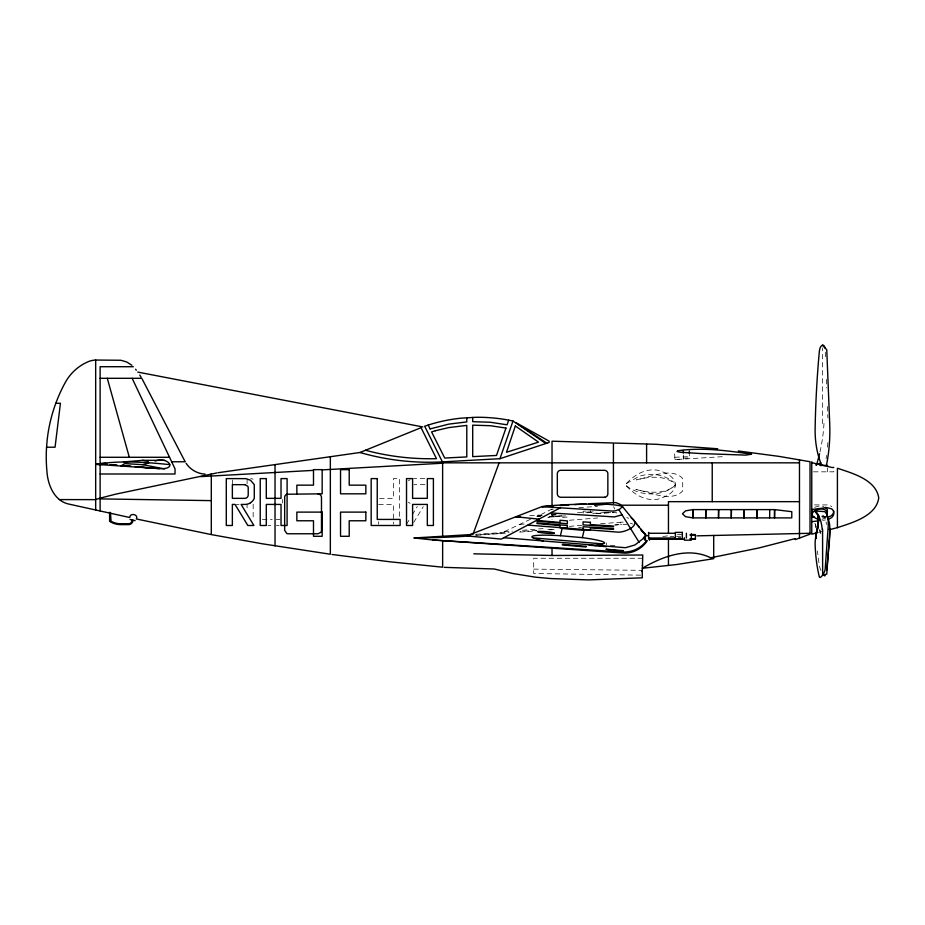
<?xml version="1.0" encoding="UTF-8"?>
<svg xmlns="http://www.w3.org/2000/svg" width="925" height="925" viewBox="0 0 925 925"><rect width="100%" height="100%" fill="white"/><g stroke="black" fill="none" stroke-linecap="round" stroke-linejoin="round"><path stroke-width="0.69" stroke-dasharray="4.62 3.47" d="M822.579 423.638L822.649 347.95M606.395 545.241L606.65 542.917M406.48 524.348L410.087 518.416M412.272 514.809L417.291 506.542M413.695 522.463L423.257 506.715M675.47 485.07C662.647 497.095 640.031 496.459 626.364 485.845M408.387 480.815L410.041 479.751M626.387 483.59L638.493 476.676C649.905 472.224 664.335 474.386 673.654 482.191M814.636 507.282L820.024 505.744L823.828 506.449M825.401 517.919L821.99 519.283M530.476 519.26L501.292 533.101L475.253 535.159M552.179 508.97L536.928 516.601L541.079 516.254M821.99 516.081L823.828 515.549M818.509 532.453L825.262 530.742M662.878 536.535L668.451 535.737L668.451 536.558L673.851 536.431M822.672 520.301L825.401 519.954M600.637 523.747L620.582 522.22C620.502 526.695 622.618 523.4 626.861 524.533M551.3 509.386L553.3 509.212M537.587 515.884L543.195 515.422M551.601 514.716L554.399 514.473M537.032 516.15L541.333 515.792M551.393 514.947L558.561 514.346M552.132 515.329L556.283 514.982M549.369 516.682L561.81 515.641M547.785 517.26L560.007 516.231L560.007 517.63L567.349 517.006L567.349 515.699L548.675 517.26M519.561 524.44L526.683 523.839M569.372 520.255L597.654 517.965M503.905 531.863L512.438 531.147M522.394 530.314L545.16 528.406M569.337 526.371L582.149 525.296M620.536 524.579L621.6 524.498M476.56 535.344L508.195 532.985M519.653 532.129L536.939 530.834M549.82 529.875L554.179 529.539M578.622 527.712L581.49 527.504M614.466 525.03L620.293 524.602L615.345 524.949M529.701 515.745L539.391 515.028M536.72 530.349L520.127 531.459M547.854 529.586L552.028 529.297M821.955 516.959L824.822 516.763A90.557 22.639 63.4 0 1 825.47 519.399M578.911 507.594L597.423 506.426M585.525 511.074L583.074 511.236L583.074 512.947L594.139 512.242M577.57 512.681L593.179 511.687M593.295 511.883L590.416 512.068L590.416 510.773M592.752 513.375L610.72 512.242M596.186 513.572L613.495 512.068M596.139 513.653L616.177 512.392L616.755 513.676L618.64 513.629M475.728 534.28L509.166 532.164M722.275 456.696L674.88 459.586L674.533 450.614M674.799 457.251L689.518 456.672M683.506 458.222L689.564 457.991L689.437 454.533M674.88 459.424L683.54 459.089L683.367 454.765M676.557 536.361L680.881 536.246M813.433 471.831L833.795 471.831L833.795 469.565M250.733 478.595L253.161 479.15M424.748 478.595L414.77 478.595A9.597 8.973 -8.3 0 0 413.787 478.641M424.933 484.665L414.77 484.665A3.307 3.295 -25.4 0 0 413.845 484.792M379.562 498.355L393.391 498.355L393.391 478.595L399.461 478.595L399.461 518.567M236.372 504.426L239.055 504.426M378.66 504.426L393.391 504.426L393.391 524.082M814.486 504.911L826.765 504.911A7.03 6.093 0 0 1 831.737 506.692M822.672 517.087L825.401 517.087M262.376 519.422L272.216 519.422M276.263 519.422L279.974 519.422M620.582 522.22L623.161 522.139M267.972 525.493L270.782 525.493M276.402 525.493L279.153 525.493M677.412 534.558L681.609 534.558M678.141 537.575L680.893 537.575M642.655 558.261L533.702 558.261L533.702 573.5L640.84 575.165M533.702 569.129L642.308 570.332M610.269 545.253L616.015 545.704M821.805 516.162L826.407 516.763M630.364 523.203L632.7 524.012M635.753 489.36C648.437 492.956 665.769 494.806 675.608 484.723C674.383 475.947 665.561 472.825 658.299 470.339A28.178 28.178 0 0 0 649.743 470.085C639.984 471.334 631.636 477.485 625.335 484.723C631.636 491.973 639.984 498.124 649.743 499.361A28.178 28.178 0 0 0 658.299 499.118C665.561 496.632 674.383 493.511 675.608 484.723C665.977 474.779 648.922 476.491 636.4 479.89C649.662 477.427 671.457 466.628 682.708 478.491L682.708 490.967C671.457 502.83 649.662 492.019 636.4 489.556M626.711 517.584L628.676 518.278M410.145 503.316L409.185 502.772A10.441 10.348 -40.2 0 1 408.387 502.206M613.622 506.657L614.709 509.085M819.654 529.435L821.076 534.685M819.793 530.094L820.533 532.846L819.908 530.152M825.285 352.147L825.562 359.363M826.36 379.354L826.696 387.933M827.436 406.503L827.887 417.927M827.632 467.981L827.632 471.831M552.028 511.421L552.028 519.677M378.66 521.758L378.66 524.244M282.449 499.523L282.449 503.003M253.161 504.171L253.161 519.445M247.091 479.393L247.091 483.798M247.091 504.426L247.091 507.837M232.36 479.994L232.36 483.717M823.99 423.442A91.91 48.586 -82.2 0 1 819.839 452.568M827.875 442.578A90.557 45.279 90 0 1 827.505 447.261M826.568 455.343A90.557 45.279 90 0 1 826.048 458.742M826.048 521.943A90.557 22.639 63.4 0 1 826.568 524.429M820.949 570.459A7.77 1.942 63.4 0 1 819.342 565.58A538.697 134.668 63.4 0 1 817.469 551.069M815.457 527.678A538.697 134.668 63.4 0 1 815.272 524.186M814.913 523.203A91.91 12.996 60.6 0 1 816.428 527.238"/><path stroke-width="1.39" d="M769.658 517.896L769.739 509.606M642.274 571.754L642.759 555.012L552.803 555.486L473.808 553.832M155.111 461.078C167.494 456.118 178.756 469.646 159.435 468.628L96.339 464.373C119.313 460.234 145.745 462.13 169.761 464.639M818.174 515.583L814.775 510.947L824.822 511.641A90.557 22.639 -63.4 0 1 828.118 527.585L825.169 569.199A4.694 1.179 -63.4 0 1 822.649 575.072L822.325 575.512A7.77 1.942 -63.4 0 1 819.342 576.876A538.697 134.668 -63.4 0 1 815.133 544.675A52.656 13.17 -63.4 0 1 818.012 527.377L818.163 523.307M818.313 519.237L818.463 515.167L817.295 529.979L819.226 516.532L816.683 532.465M642.274 571.13L642.297 570.332L642.274 577.813L588.658 579.917L550.733 578.553L535.425 577.165L512.67 573.488L494.251 568.991L444.266 567.349M642.436 565.73L642.47 564.99M132.159 519.989L132.125 520.532A3.712 3.712 0 0 1 128.852 523.77L120.77 523.77A19.911 19.911 0 0 1 111.046 521.238L110.457 512.554L109.601 512.357L109.601 521.376L110.63 521.989A20.755 20.755 0 0 0 120.77 524.625L128.922 524.625A4.579 4.579 0 0 0 132.969 520.636L133.003 520.174M826.765 570.02L829.702 537.471A90.557 22.639 63.4 0 0 829.54 528.348M812.404 511.005L812.67 509.64M827.366 512.357L827.366 509.64L825.401 507.282M582.334 537.633L584.068 530.407L562.134 528.499L560.4 535.714L582.334 537.633A39.983 3.735 5 0 1 602.557 543.923L595.133 545.704M508.692 420.181L507.085 424.818L490.273 422.239L472.698 421.684L472.698 417.406M499.962 458.696L512.993 421.014L505.663 419.592A164.558 164.465 -90 0 0 475.924 417.291L461.032 418.169A164.558 164.465 90 0 0 431.767 423.951L424.656 426.217L442.416 461.876L499.962 458.696L549.103 442.451L549.103 441.121L515.953 422.656L546.837 443.191M472.941 534.453L499.107 462.835M131.859 365.271L126.702 361.976L120.84 360.264L95.68 360.045A21.437 21.437 0 0 0 87.898 361.814A47.314 47.314 0 0 0 65.305 382.441A154.359 154.359 0 0 0 55.812 403.277L55.789 403.335A154.66 154.66 0 0 0 47.106 440.52L46.493 448.151A154.66 154.66 0 0 0 46.909 471.103C47.684 484.318 53.87 500.286 67.964 503.882L109.601 513.063M826.615 516.832C832.026 501.57 799.373 512.219 818.047 519.283M645.095 534.014L643.8 532.384L645.985 535.494L644.077 538.882L645.118 537.934M645.615 538.824L644.864 540.188L645.419 539.749M647.142 540.882C641.834 548.93 632.133 554.017 622.444 552.977L432.935 539.992L414.111 537.957L471.623 534.534M503.905 537.726L625.52 547.716L634.943 544.964L642.771 538.905L645.592 535.008L640.99 529.273M428.159 425.095L430.137 428.888M560.319 507.813L501.292 539.09L466.489 535.876M469.715 535.587L466.847 535.806L541.853 506.657L611.645 511.016A14.627 14.627 0 0 0 615.911 510.681L619.727 509.155L622.548 506.657L619.727 504.148L615.911 502.622L588.832 503.686M622.19 514.809L614.373 516.925L551.3 512.97M828.58 519.353L831.737 517.503A6.787 5.226 -22.5 0 0 833.795 513.259A6.787 6.082 -33.4 0 0 831.737 508.889L826.765 507.594L811.757 509.502M815.966 464.905L820.729 462.847A52.656 26.328 -90 0 1 815.133 428.402A538.697 269.348 -90 0 1 819.342 351.373A7.77 3.885 -90 0 1 822.325 345.187L826.765 349.731L829.702 423.638A90.557 45.279 -90 0 1 826.407 465.425M123.464 461.98L142.612 460.326L164.662 460.326M218.046 472.721L359.975 452.498L421.048 427.685L436.484 458.673C412.585 459.262 388.592 456.488 365.502 450.244M713.695 535.425L713.695 558.688L676.557 564.539L642.274 568.285C662.427 556.468 688.119 546.687 710.689 557.787L758.731 548.016L795.327 538.581L795.327 539.599L810.022 534.176L810.022 461.714L779.139 456.407L738.266 450.972M100.12 498.159L115.486 494.204L216.832 472.953M101.877 497.592L95.402 499.639L59.362 499.581M430.079 428.911L448.822 424.113L466.79 421.927L466.79 417.695M837.414 527.655C852.307 522.637 876.079 516.254 878.75 497.939C876.067 479.636 852.318 473.253 837.414 468.235L837.414 527.655L829.309 529.713M817.157 532.8L811.757 534.176L811.757 461.714M811.757 521.688L818.579 520.821M520 516.474L515.849 516.774L539.391 519.191M553.219 505.94L541.853 506.657A65.49 6.394 0 0 1 594.081 504.113L606.106 504.229A33.878 3.307 0 0 1 622.548 506.657L646.032 535.552M560.319 505.489L568.875 504.946M574.575 504.587L585.976 503.871M103.496 463.853L96.616 464.257L107.046 464.038L100.154 463.61L105.67 463.286M200.771 476.618L313.494 470.363M322.166 469.888L442.636 463.205M121.013 465.888L124.863 463.598L142.612 464.662L148.717 463.055L148.093 461.413L142.612 460.326M442.416 461.876C414.666 463.39 386.673 460.211 359.975 452.498M696.953 535.852L810.022 533.286M414.111 537.957L416.724 537.934A109.867 8.429 0.1 0 0 457.401 536.731A21.495 1.653 0.1 0 0 461.748 536.454M133.362 366.716L100.12 366.716L100.12 510.97M100.12 378.302L141.756 378.302M55.812 403.277L60.437 403.277L55.061 447.214L46.562 447.214M100.12 457.285L169.541 457.285M171.657 461.76L185.197 461.76M442.636 462.835L799.478 462.835M820.024 465.425L827.632 465.425M100.12 473.993L175.033 473.993L175.033 468.882L132.136 378.302M799.478 501.662L668.451 501.662L668.451 533.355M619.796 505.212L668.451 505.212M811.757 517.087L814.486 517.087M648.61 533.262L675.389 533.262M691.333 534.558L695.403 534.558L695.403 539.31L691.333 539.31M689.9 534.997L695.403 534.997M645.985 535.633L648.61 535.633M648.61 538.015L675.389 538.015M689.9 538.87L695.403 538.87M649.477 539.31L684.396 539.31M102.629 464.5L96.339 464.373M100.12 498.899L211.305 500.633M614.57 443.04L655.918 444.278L717.742 448.775M552.803 441.225L613.425 443.006L613.425 503.003M432.935 539.992L621.6 551.936A28.004 28.004 0 0 0 646.772 540.443M159.435 468.628L135.096 466.697M110.006 464.766L117.024 465.31M122.62 465.738L131.038 466.385M135.235 466.709L154.868 468.223M111.358 464.859L116.862 465.287M122.401 465.714L130.864 466.362M537.032 520.428L560.007 522.44L560.007 520.266L567.349 520.891L567.349 523.77L536.928 521.11L536.928 520.474M528.036 525.123L616.755 532.037C623.739 533.309 642.863 525.227 631.22 517.873M543.299 541.171L533.17 537.853L602.522 543.923M205.049 474.12C197.488 473.762 190.261 469.634 186.11 463.298M332.017 554.48L390.547 561.868L442.636 567.198L442.636 540.651M137.756 372.093L422.852 426.945M142.612 464.662L164.65 468.952M210.842 534.5L136.322 518.96C139.004 514.427 129.569 512.392 129.812 517.526L110.457 513.259M130.043 519.492L135.108 520.671M811.757 462.639L831.737 467.449A6.787 0.856 14.3 0 0 833.795 467.31M512.993 421.014L545.842 443.526M814.775 510.947L816.787 512.438M641.36 530.407L643.407 532.176M635.313 522.452L639.198 527.134M135.57 369.26L136.322 370.185M618.848 509.64L639.106 542.327M139.779 375.053L141.039 377.076M142.23 379.146L184.838 461.136M820.729 462.847L821.805 465.425M107.288 378.302L129.315 457.285M442.624 461.864L442.636 536.35M689.298 451.076L689.403 453.632M683.205 450.429L683.309 453.03M817.642 513.93L818.012 527.377M822.579 529.146L822.649 575.072L826.765 574.078L829.702 532.707A90.557 22.639 -63.4 0 0 827.632 518.254M799.478 459.725L799.478 538.442M712.227 462.835L712.227 501.662M691.333 533.69L691.333 540.188L684.396 540.188L684.396 537.783M686.396 533.262L686.396 538.015M668.451 539.229L668.451 565.499M649.477 537.783L649.477 540.188M648.61 532.384L648.61 538.882M646.598 443.919L646.598 462.835M606.28 546.675L589.028 545.16M552.028 441.202L552.028 505.917M552.028 548.051L552.028 555.474M330.341 456.719L330.341 554.237L262.411 543.808L211.305 534.592L211.305 473.692M296.856 493.823L296.856 485.151L313.494 485.151L313.494 469.634L322.166 469.634L322.166 493.823L286.796 494.239A3.434 3.388 -52.9 0 0 284.68 496.991L284.646 530.291L286.796 533.494A2.648 2 12.4 0 0 288.114 533.76L318.015 533.76L320.767 532.395A4.371 3.873 17.2 0 0 321.484 530.291L321.484 497.442A3.538 3.492 -52.9 0 0 318.015 493.985M275.026 464.604L275.026 545.866M95.68 360.045L95.68 509.999M819.562 453.759A91.91 48.586 -82.2 0 1 816.347 465.344M825.169 575.362A4.694 1.179 63.4 0 1 823.62 575.003M833.795 511.005A7.03 6.093 0 0 1 828.58 516.878M822.649 345.094A4.694 2.347 90 0 1 825.007 347.997M816.22 538.489A538.697 134.668 63.4 0 1 815.746 532.418M814.74 511.028A91.91 32.93 -66 0 1 822.256 529.574M641.326 530.36A28.039 28.039 0 0 1 643.314 532.072M466.894 535.887A45.348 2.775 1 0 1 462.477 536.488M537.702 531.713A8.279 0.775 5 0 1 545.947 531.644A8.279 0.775 5 0 1 554.202 533.135M554.352 533.17A8.279 0.775 5 0 1 546.108 533.228A8.279 0.775 5 0 1 537.853 531.736M533.216 537.864A39.555 3.7 5 0 1 560.377 535.702M692.813 513.144L692.964 517.896L791.754 517.896L791.8 511.687L774.595 509.606L693.033 509.606L685.575 510.82L682.465 513.757L685.518 516.682L692.964 517.896L693.033 509.606L692.813 513.144M705.821 509.606L705.74 517.896L705.821 509.606M718.598 509.606L718.528 517.896L718.598 509.606M731.386 509.606L731.305 517.896L731.386 509.606M744.163 509.606L744.093 517.896L744.163 509.606M756.951 509.606L756.881 517.896L756.951 509.606M774.595 509.606L774.526 517.896L774.595 509.606M515.329 425.974L506.495 452.279L538.523 442.138L515.329 425.974M505.963 428.055L496.494 455.447L472.698 456.638L472.698 425.153L490.273 425.708L505.963 428.055M677.747 450.787L677.019 451.539L680.361 452.267L700.052 453.516L745.631 455.123L751.586 454.221C727.212 450.637 702.341 447.203 677.782 450.764M250.502 502.772L249.657 503.269A10.464 10.256 41.6 0 1 244.928 504.426L241.113 504.426L253.901 525.493L247.831 525.493L235.042 504.426L232.36 504.426L232.36 525.493L226.29 525.493L226.29 478.595L245.9 478.641L250.502 480.248L254.282 484.665L254.282 498.355A10.14 10.025 -57 0 1 250.502 502.772M435.374 430.738L431.582 431.906L444.717 458.037L466.79 456.927L466.79 425.396L448.822 427.581L435.374 430.738M606.106 504.229L594.752 505.339L594.752 503.801L606.106 504.229M604.846 497.234L560.793 497.268A3.469 3.457 0 0 1 557.336 493.8L557.324 473.773A3.758 3.561 0.9 0 1 558.342 471.322A3.388 3.214 0.9 0 1 560.793 470.305L604.395 470.316A3.353 3.18 0.9 0 1 606.499 471.033L606.846 471.322A3.758 3.561 0.6 0 1 607.852 473.773L607.864 493.8A3.48 3.457 0.6 0 1 604.846 497.245M349.211 469.634L340.539 469.634L340.539 493.823L365.849 493.823L365.849 485.174L349.211 485.151L349.211 469.634M266.296 478.595L260.226 478.595L260.226 525.493L266.296 525.493L266.296 504.426L281.027 504.426L281.027 525.493L287.097 525.493L287.097 478.595L281.027 478.595L281.027 498.355L266.296 498.355L266.296 478.618M377.238 478.595L371.168 478.595L371.168 525.493L400.12 525.493L400.12 519.422L377.238 519.422L377.238 478.595M412.596 478.595L406.526 478.595L406.526 525.493L412.596 525.493L412.596 504.426L427.327 504.426L427.327 525.493L433.397 525.493L433.397 478.595L427.338 478.595L427.327 498.355L412.596 498.355L412.596 478.595M244.928 484.665L232.36 484.665L232.36 498.355L244.928 498.355A3.399 3.353 -57 0 0 248.224 494.944L248.212 488.354A3.665 3.469 -24.7 0 0 247.68 486.145L244.928 484.665M322.166 512.115L296.856 512.115L296.856 520.775L313.494 520.775L313.494 536.292L322.166 536.292L322.166 512.115M365.849 512.115L340.539 512.115L340.539 536.292L349.211 536.292L349.211 520.775L365.849 520.775L365.849 512.115M682.315 532.384L675.389 532.384L675.389 538.882L682.315 538.882L682.315 532.384M623.207 550.606L605.956 549.253L620.004 551.023L623.207 550.606M590.416 522.336L583.074 521.873L583.074 524.891L613.495 526.788L613.495 526.059L590.416 524.625L590.416 522.336M613.495 528.626L583.074 526.73L583.074 529.748L590.416 530.198L590.416 527.921L613.495 529.354L613.495 528.626M567.349 525.516L536.928 522.856L536.928 523.55L560.007 525.573L560.007 527.747L567.349 528.383L567.349 525.516M586.045 546.363L562.377 544.293L562.377 544.941L586.045 547.01L586.045 546.363"/></g></svg>
